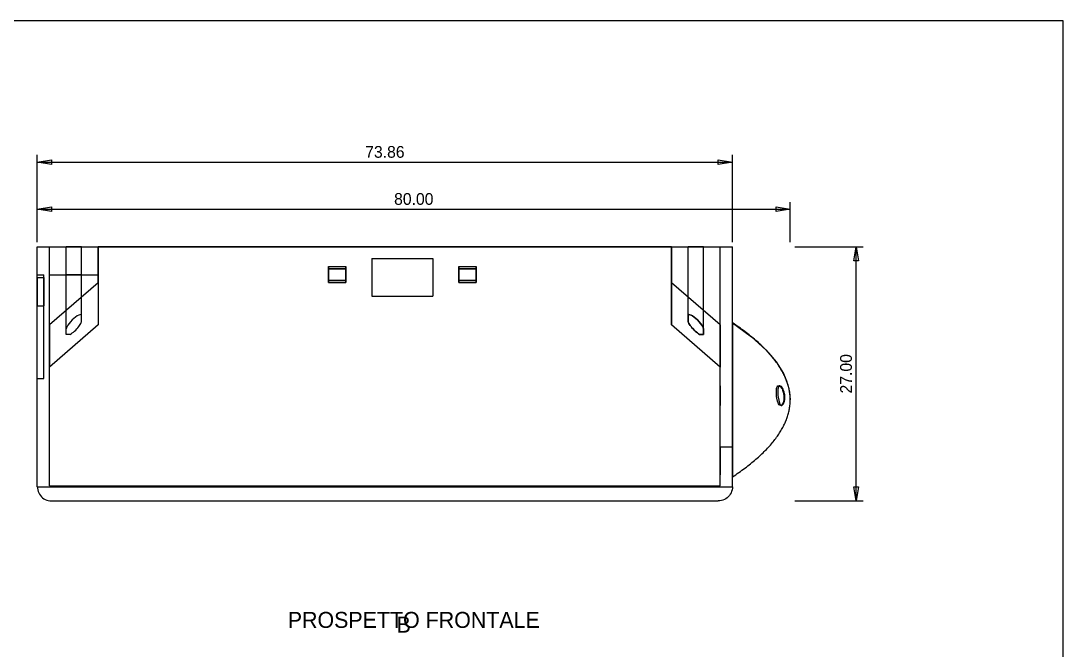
# Model space of a CAD drawing. Header units: metres. Extents: x 10 to 1730, y 10 to 287.
# Drawn here: x 188.5 to 410, y 153.3 to 287 of the extents above; entities that cross this region are included whole.
import ezdxf
from ezdxf.enums import TextEntityAlignment as Align

# ---------------------------------------------------------------- set-up
doc = ezdxf.new("R2010")
doc.units = ezdxf.units.M
for name, color, linetype in [('ASSI', 1, 'CONTINUOUS'), ('CONTORNO', 7, 'CONTINUOUS'), ('CORNICE', 7, 'CONTINUOUS'), ('NASCOSTO', 8, 'CONTINUOUS'), ('QUOTE', 5, 'CONTINUOUS')]:
    doc.layers.add(name, color=color, linetype=linetype)

msp = doc.modelspace()

# ---------------------------------------------------------------- linework, layer by layer
at = {"layer": 'CONTORNO'}
for p, q in [((192, 188), (192, 239)), ((192, 239), (339.72, 239)), ((339.72, 188), (339.72, 239)), ((263.086, 236.504), (276.02, 236.504)), ((263.086, 236.504), (263.086, 228.494)), ((276.02, 236.504), (276.02, 228.494)), ((263.086, 228.494), (276.02, 228.494)), ((339.72, 222.831), (343.740563, 219.885243)), ((340.068351, 222.597057), (339.72, 222.831)), ((340.41169, 222.363114), (340.068351, 222.597057)), ((340.750016, 222.129171), (340.41169, 222.363114)), ((341.083331, 221.895229), (340.750016, 222.129171)), ((341.411633, 221.661286), (341.083331, 221.895229)), ((341.734922, 221.427343), (341.411633, 221.661286)), ((342.0532, 221.1934), (341.734922, 221.427343)), ((342.366465, 220.959457), (342.0532, 221.1934)), ((342.674718, 220.725514), (342.366465, 220.959457)), ((342.977959, 220.491571), (342.674718, 220.725514)), ((343.276188, 220.257629), (342.977959, 220.491571)), ((343.569404, 220.023686), (343.276188, 220.257629)), ((343.857608, 219.789743), (343.569404, 220.023686)), ((343.740563, 219.885243), (346.791396, 217.120208)), ((344.1408, 219.5558), (343.857608, 219.789743)), ((344.41898, 219.321857), (344.1408, 219.5558)), ((344.692147, 219.087914), (344.41898, 219.321857)), ((344.960302, 218.853971), (344.692147, 219.087914)), ((345.223445, 218.620029), (344.960302, 218.853971)), ((345.481576, 218.386086), (345.223445, 218.620029)), ((345.734694, 218.152143), (345.481576, 218.386086)), ((345.9828, 217.9182), (345.734694, 218.152143)), ((346.225894, 217.684257), (345.9828, 217.9182)), ((346.463976, 217.450314), (346.225894, 217.684257)), ((346.697045, 217.216371), (346.463976, 217.450314)), ((346.925102, 216.982429), (346.697045, 217.216371)), ((346.791396, 217.120208), (349.02461, 214.515846)), ((347.148147, 216.748486), (346.925102, 216.982429)), ((347.36618, 216.514543), (347.148147, 216.748486)), ((347.5792, 216.2806), (347.36618, 216.514543)), ((347.787208, 216.046657), (347.5792, 216.2806)), ((347.990204, 215.812714), (347.787208, 216.046657)), ((348.188188, 215.578771), (347.990204, 215.812714)), ((348.381159, 215.344829), (348.188188, 215.578771)), ((348.569118, 215.110886), (348.381159, 215.344829)), ((348.752065, 214.876943), (348.569118, 215.110886)), ((348.93, 214.643), (348.752065, 214.876943)), ((349.102922, 214.409057), (348.93, 214.643)), ((349.02461, 214.515846), (350.568795, 212.045614)), ((349.270833, 214.175114), (349.102922, 214.409057)), ((349.433731, 213.941171), (349.270833, 214.175114)), ((349.591616, 213.707229), (349.433731, 213.941171)), ((349.74449, 213.473286), (349.591616, 213.707229)), ((349.892351, 213.239343), (349.74449, 213.473286)), ((350.0352, 213.0054), (349.892351, 213.239343)), ((350.173037, 212.771457), (350.0352, 213.0054)), ((350.305861, 212.537514), (350.173037, 212.771457)), ((350.433673, 212.303571), (350.305861, 212.537514)), ((350.556473, 212.069629), (350.433673, 212.303571)), ((350.674261, 211.835686), (350.556473, 212.069629)), ((350.568795, 212.045614), (351.524826, 209.676329)), ((350.787037, 211.601743), (350.674261, 211.835686)), ((350.8948, 211.3678), (350.787037, 211.601743)), ((350.997551, 211.133857), (350.8948, 211.3678)), ((351.09529, 210.899914), (350.997551, 211.133857)), ((351.188016, 210.665971), (351.09529, 210.899914)), ((351.275731, 210.432029), (351.188016, 210.665971)), ((351.358433, 210.198086), (351.275731, 210.432029)), ((349.055579, 207.975235), (349.062179, 208.459119)), ((349.062179, 208.459119), (349.077235, 208.646918)), ((349.077235, 208.646918), (349.114297, 208.897913)), ((349.114297, 208.897913), (349.216065, 209.22389)), ((349.216065, 209.22389), (349.379162, 209.42671)), ((349.379162, 209.42671), (349.531316, 209.472)), ((349.531316, 209.472), (349.871095, 209.309716)), ((349.871095, 209.309716), (350.258323, 208.778291)), ((350.258323, 208.778291), (350.379737, 208.514968)), ((350.379737, 208.514968), (350.514993, 208.120506)), ((351.436122, 209.964143), (351.358433, 210.198086)), ((351.5088, 209.7302), (351.436122, 209.964143)), ((351.576465, 209.496257), (351.5088, 209.7302)), ((351.524826, 209.676329), (351.878677, 208.082725)), ((351.639118, 209.262314), (351.576465, 209.496257)), ((351.696759, 209.028371), (351.639118, 209.262314)), ((351.749388, 208.794429), (351.696759, 209.028371)), ((351.797004, 208.560486), (351.749388, 208.794429)), ((351.839608, 208.326543), (351.797004, 208.560486)), ((351.8772, 208.0926), (351.839608, 208.326543)), ((349.112327, 207.178055), (349.055579, 207.975235)), ((349.166052, 206.787579), (349.112327, 207.178055)), ((349.297285, 206.160502), (349.166052, 206.787579)), ((349.489119, 205.631003), (349.297285, 206.160502)), ((350.580298, 206.152994), (350.470033, 205.805274)), ((350.514993, 208.120506), (350.655681, 207.358)), ((350.641131, 206.482847), (350.580298, 206.152994)), ((350.671583, 207.087633), (350.641131, 206.482847)), ((350.655681, 207.358), (350.671583, 207.087633)), ((351.90978, 207.858657), (351.8772, 208.0926)), ((351.878677, 208.082725), (352, 206.455)), ((351.937347, 207.624714), (351.90978, 207.858657)), ((351.959902, 207.390771), (351.937347, 207.624714)), ((351.977445, 207.156829), (351.959902, 207.390771)), ((351.989976, 206.922886), (351.977445, 207.156829)), ((351.997494, 206.688943), (351.989976, 206.922886)), ((351.989976, 205.987114), (351.997494, 206.221057)), ((352, 206.455), (351.997494, 206.688943)), ((351.997494, 206.221057), (352, 206.455)), ((349.637596, 205.401159), (349.489119, 205.631003)), ((349.926454, 205.244), (349.637596, 205.401159)), ((350.15064, 205.330362), (349.926454, 205.244)), ((350.365099, 205.589713), (350.15064, 205.330362)), ((350.470033, 205.805274), (350.365099, 205.589713)), ((351.639118, 203.647686), (351.696759, 203.881629)), ((351.696759, 203.881629), (351.749388, 204.115571)), ((351.749388, 204.115571), (351.797004, 204.349514)), ((351.797004, 204.349514), (351.839608, 204.583457)), ((351.839608, 204.583457), (351.8772, 204.8174)), ((351.8772, 204.8174), (351.90978, 205.051343)), ((351.90978, 205.051343), (351.937347, 205.285286)), ((351.937347, 205.285286), (351.959902, 205.519229)), ((351.959902, 205.519229), (351.977445, 205.753171)), ((351.977445, 205.753171), (351.989976, 205.987114)), ((350.8948, 201.5422), (350.997551, 201.776143)), ((350.997551, 201.776143), (351.09529, 202.010086)), ((351.09529, 202.010086), (351.188016, 202.244029)), ((351.188016, 202.244029), (351.275731, 202.477971)), ((351.275731, 202.477971), (351.358433, 202.711914)), ((351.358433, 202.711914), (351.436122, 202.945857)), ((351.436122, 202.945857), (351.5088, 203.1798)), ((351.5088, 203.1798), (351.576465, 203.413743)), ((351.576465, 203.413743), (351.639118, 203.647686)), ((349.591616, 199.202771), (349.74449, 199.436714)), ((349.74449, 199.436714), (349.892351, 199.670657)), ((349.892351, 199.670657), (350.0352, 199.9046)), ((350.0352, 199.9046), (350.173037, 200.138543)), ((350.173037, 200.138543), (350.305861, 200.372486)), ((350.305861, 200.372486), (350.433673, 200.606429)), ((350.433673, 200.606429), (350.556473, 200.840371)), ((350.556473, 200.840371), (350.674261, 201.074314)), ((350.674261, 201.074314), (350.787037, 201.308257)), ((350.787037, 201.308257), (350.8948, 201.5422)), ((347.990204, 197.097286), (348.188188, 197.331229)), ((348.188188, 197.331229), (348.381159, 197.565171)), ((348.381159, 197.565171), (348.569118, 197.799114)), ((348.569118, 197.799114), (348.752065, 198.033057)), ((348.752065, 198.033057), (348.93, 198.267)), ((348.93, 198.267), (349.102922, 198.500943)), ((349.102922, 198.500943), (349.270833, 198.734886)), ((349.270833, 198.734886), (349.433731, 198.968829)), ((349.433731, 198.968829), (349.591616, 199.202771)), ((345.734694, 194.757857), (345.9828, 194.9918)), ((345.9828, 194.9918), (346.225894, 195.225743)), ((346.225894, 195.225743), (346.463976, 195.459686)), ((346.463976, 195.459686), (346.697045, 195.693629)), ((346.697045, 195.693629), (346.925102, 195.927571)), ((346.925102, 195.927571), (347.148147, 196.161514)), ((347.148147, 196.161514), (347.36618, 196.395457)), ((347.36618, 196.395457), (347.5792, 196.6294)), ((347.5792, 196.6294), (347.787208, 196.863343)), ((347.787208, 196.863343), (347.990204, 197.097286)), ((343.276188, 192.652371), (343.569404, 192.886314)), ((343.569404, 192.886314), (343.857608, 193.120257)), ((343.857608, 193.120257), (344.1408, 193.3542)), ((344.1408, 193.3542), (344.41898, 193.588143)), ((344.41898, 193.588143), (344.692147, 193.822086)), ((344.692147, 193.822086), (344.960302, 194.056029)), ((344.960302, 194.056029), (345.223445, 194.289971)), ((345.223445, 194.289971), (345.481576, 194.523914)), ((345.481576, 194.523914), (345.734694, 194.757857)), ((340.068351, 190.312943), (340.41169, 190.546886)), ((340.41169, 190.546886), (340.750016, 190.780829)), ((340.750016, 190.780829), (341.083331, 191.014771)), ((341.083331, 191.014771), (341.411633, 191.248714)), ((341.411633, 191.248714), (341.734922, 191.482657)), ((341.734922, 191.482657), (342.0532, 191.7166)), ((342.0532, 191.7166), (342.366465, 191.950543)), ((342.366465, 191.950543), (342.674718, 192.184486)), ((342.674718, 192.184486), (342.977959, 192.418429)), ((342.977959, 192.418429), (343.276188, 192.652371)), ((339.72, 190.079), (340.068351, 190.312943)), ((192, 188), (192.018863, 187.664107)), ((192, 188), (192.018863, 187.664107)), ((192, 188), (339.72, 188)), ((192.018863, 187.664107), (192.075216, 187.332437)), ((192.018863, 187.664107), (192.075216, 187.332437)), ((192.075216, 187.332437), (192.16835, 187.009163)), ((192.075216, 187.332437), (192.16835, 187.009163)), ((192.16835, 187.009163), (192.297093, 186.698349)), ((192.16835, 187.009163), (192.297093, 186.698349)), ((192.297093, 186.698349), (192.459827, 186.403904)), ((192.297093, 186.698349), (192.459827, 186.403904)), ((192.459827, 186.403904), (192.654506, 186.129531)), ((192.459827, 186.403904), (192.654506, 186.129531)), ((192.654506, 186.129531), (192.87868, 185.87868)), ((192.654506, 186.129531), (192.87868, 185.87868)), ((339.065494, 186.129531), (338.84132, 185.87868)), ((339.065494, 186.129531), (338.84132, 185.87868)), ((339.260173, 186.403904), (339.065494, 186.129531)), ((339.260173, 186.403904), (339.065494, 186.129531)), ((339.422907, 186.698349), (339.260173, 186.403904)), ((339.422907, 186.698349), (339.260173, 186.403904)), ((339.55165, 187.009163), (339.422907, 186.698349)), ((339.55165, 187.009163), (339.422907, 186.698349)), ((339.644784, 187.332437), (339.55165, 187.009163)), ((339.644784, 187.332437), (339.55165, 187.009163)), ((339.701137, 187.664107), (339.644784, 187.332437)), ((339.701137, 187.664107), (339.644784, 187.332437)), ((339.72, 188), (339.701137, 187.664107)), ((339.72, 188), (339.701137, 187.664107)), ((192.87868, 185.87868), (193.129531, 185.654506)), ((192.87868, 185.87868), (193.129531, 185.654506)), ((193.129531, 185.654506), (193.403904, 185.459827)), ((193.129531, 185.654506), (193.403904, 185.459827)), ((193.403904, 185.459827), (193.698349, 185.297093)), ((193.403904, 185.459827), (193.698349, 185.297093)), ((193.698349, 185.297093), (194.009163, 185.16835)), ((193.698349, 185.297093), (194.009163, 185.16835)), ((194.009163, 185.16835), (194.332437, 185.075216)), ((194.009163, 185.16835), (194.332437, 185.075216)), ((194.332437, 185.075216), (194.664107, 185.018863)), ((194.332437, 185.075216), (194.664107, 185.018863)), ((194.664107, 185.018863), (195, 185)), ((194.664107, 185.018863), (195, 185)), ((195, 185), (336.72, 185)), ((337.055893, 185.018863), (336.72, 185)), ((337.055893, 185.018863), (336.72, 185)), ((337.387563, 185.075216), (337.055893, 185.018863)), ((337.387563, 185.075216), (337.055893, 185.018863)), ((337.710837, 185.16835), (337.387563, 185.075216)), ((337.710837, 185.16835), (337.387563, 185.075216)), ((338.021651, 185.297093), (337.710837, 185.16835)), ((338.021651, 185.297093), (337.710837, 185.16835)), ((338.316096, 185.459827), (338.021651, 185.297093)), ((338.316096, 185.459827), (338.021651, 185.297093)), ((338.590469, 185.654506), (338.316096, 185.459827)), ((338.590469, 185.654506), (338.316096, 185.459827)), ((338.84132, 185.87868), (338.590469, 185.654506)), ((338.84132, 185.87868), (338.590469, 185.654506))]:
    msp.add_line(p, q, dxfattribs=at)
at = {"layer": 'CORNICE'}
for p, q in [((410, 287), (10, 287)), ((410, 10), (410, 287))]:
    msp.add_line(p, q, dxfattribs=at)
at = {"layer": 'NASCOSTO'}
for p, q in [((192, 188), (192, 239)), ((192, 239), (339.72, 239)), ((194.6, 233.004), (194.6, 239)), ((194.6, 222.368477), (194.6, 239)), ((194.6, 239), (204.958, 239)), ((194.6, 239), (204.958, 239)), ((198.15, 221.52657), (198.15, 239)), ((198.15, 239), (198.190742, 239)), ((198.15, 220.380651), (198.15, 239)), ((198.190742, 239), (198.15, 239)), ((198.15, 233.004), (198.15, 239)), ((198.15, 239), (198.190742, 239)), ((198.190742, 239), (198.15, 239)), ((198.15, 233.004), (198.15, 239)), ((198.190742, 239), (198.310926, 239)), ((198.310926, 239), (198.190742, 239)), ((198.190742, 239), (198.310926, 239)), ((198.310926, 239), (198.190742, 239)), ((198.310926, 239), (198.504524, 239)), ((198.504524, 239), (198.310926, 239)), ((198.310926, 239), (198.504524, 239)), ((198.504524, 239), (198.310926, 239)), ((198.504524, 239), (198.761829, 239)), ((198.761829, 239), (198.504524, 239)), ((198.504524, 239), (198.761829, 239)), ((198.761829, 239), (198.504524, 239)), ((198.761829, 239), (199.069939, 239)), ((199.069939, 239), (198.761829, 239)), ((198.761829, 239), (199.069939, 239)), ((199.069939, 239), (198.761829, 239)), ((199.069939, 239), (199.413403, 239)), ((199.413403, 239), (199.069939, 239)), ((199.069939, 239), (199.413403, 239)), ((199.413403, 239), (199.069939, 239)), ((199.413403, 239), (199.775, 239)), ((199.775, 239), (199.413403, 239)), ((199.413403, 239), (199.775, 239)), ((199.775, 239), (199.413403, 239)), ((199.775, 239), (200.136597, 239)), ((200.136597, 239), (199.775, 239)), ((199.775, 239), (200.136597, 239)), ((200.136597, 239), (199.775, 239)), ((200.136597, 239), (200.480061, 239)), ((200.480061, 239), (200.136597, 239)), ((200.136597, 239), (200.480061, 239)), ((200.480061, 239), (200.136597, 239)), ((200.480061, 239), (200.788171, 239)), ((200.788171, 239), (200.480061, 239)), ((200.480061, 239), (200.788171, 239)), ((200.788171, 239), (200.480061, 239)), ((200.788171, 239), (201.045476, 239)), ((201.045476, 239), (200.788171, 239)), ((200.788171, 239), (201.045476, 239)), ((201.045476, 239), (200.788171, 239)), ((201.045476, 239), (201.239074, 239)), ((201.239074, 239), (201.045476, 239)), ((201.045476, 239), (201.239074, 239)), ((201.239074, 239), (201.045476, 239)), ((201.239074, 239), (201.359258, 239)), ((201.359258, 239), (201.239074, 239)), ((201.239074, 239), (201.359258, 239)), ((201.359258, 239), (201.239074, 239)), ((201.359258, 239), (201.4, 239)), ((201.4, 239), (201.359258, 239)), ((201.359258, 239), (201.4, 239)), ((201.4, 239), (201.359258, 239)), ((201.4, 224.34173), (201.4, 239)), ((201.4, 223.195812), (201.4, 239)), ((201.4, 233.004), (201.4, 239)), ((201.4, 233.004), (201.4, 239)), ((326.762, 239), (204.958, 239)), ((204.958, 239), (204.958, 222.370058)), ((326.762, 239), (204.958, 239)), ((204.958, 239), (204.958, 233.004)), ((204.958, 231.34061), (204.958, 239)), ((204.958, 233.004), (204.958, 239)), ((326.762, 239), (326.762, 222.370058)), ((326.762, 239), (326.762, 222.370058)), ((326.762, 239), (337.12, 239)), ((326.762, 231.34061), (326.762, 239)), ((326.762, 239), (337.12, 239)), ((326.762, 231.34061), (326.762, 239)), ((330.32, 223.195812), (330.32, 239)), ((330.32, 239), (330.360742, 239)), ((330.32, 224.34173), (330.32, 239)), ((330.360742, 239), (330.32, 239)), ((330.32, 224.34173), (330.32, 239)), ((330.32, 239), (330.360742, 239)), ((330.32, 223.195812), (330.32, 239)), ((330.360742, 239), (330.32, 239)), ((330.360742, 239), (330.480926, 239)), ((330.480926, 239), (330.360742, 239)), ((330.360742, 239), (330.480926, 239)), ((330.480926, 239), (330.360742, 239)), ((330.480926, 239), (330.674524, 239)), ((330.674524, 239), (330.480926, 239)), ((330.480926, 239), (330.674524, 239)), ((330.674524, 239), (330.480926, 239)), ((330.674524, 239), (330.931829, 239)), ((330.931829, 239), (330.674524, 239)), ((330.674524, 239), (330.931829, 239)), ((330.931829, 239), (330.674524, 239)), ((330.931829, 239), (331.239939, 239)), ((331.239939, 239), (330.931829, 239)), ((330.931829, 239), (331.239939, 239)), ((331.239939, 239), (330.931829, 239)), ((331.239939, 239), (331.583403, 239)), ((331.583403, 239), (331.239939, 239)), ((331.239939, 239), (331.583403, 239)), ((331.583403, 239), (331.239939, 239)), ((331.583403, 239), (331.945, 239)), ((331.945, 239), (331.583403, 239)), ((331.583403, 239), (331.945, 239)), ((331.945, 239), (331.583403, 239)), ((331.945, 239), (332.306597, 239)), ((332.306597, 239), (331.945, 239)), ((331.945, 239), (332.306597, 239)), ((332.306597, 239), (331.945, 239)), ((332.306597, 239), (332.650061, 239)), ((332.650061, 239), (332.306597, 239)), ((332.306597, 239), (332.650061, 239)), ((332.650061, 239), (332.306597, 239)), ((332.650061, 239), (332.958171, 239)), ((332.958171, 239), (332.650061, 239)), ((332.650061, 239), (332.958171, 239)), ((332.958171, 239), (332.650061, 239)), ((332.958171, 239), (333.215476, 239)), ((333.215476, 239), (332.958171, 239)), ((332.958171, 239), (333.215476, 239)), ((333.215476, 239), (332.958171, 239)), ((333.215476, 239), (333.409074, 239)), ((333.409074, 239), (333.215476, 239)), ((333.215476, 239), (333.409074, 239)), ((333.409074, 239), (333.215476, 239)), ((333.409074, 239), (333.529258, 239)), ((333.529258, 239), (333.409074, 239)), ((333.409074, 239), (333.529258, 239)), ((333.529258, 239), (333.409074, 239)), ((333.529258, 239), (333.57, 239)), ((333.57, 239), (333.529258, 239)), ((333.529258, 239), (333.57, 239)), ((333.57, 239), (333.529258, 239)), ((333.57, 220.380651), (333.57, 239)), ((333.57, 221.52657), (333.57, 239)), ((333.57, 221.52657), (333.57, 239)), ((333.57, 220.380651), (333.57, 239)), ((337.12, 222.368477), (337.12, 239)), ((337.12, 222.368477), (337.12, 239)), ((339.72, 188), (339.72, 239)), ((263.086, 236.504), (276.02, 236.504)), ((263.086, 236.504), (263.086, 228.494)), ((276.02, 236.504), (276.02, 228.494)), ((192, 210.994), (192, 233.004)), ((192, 210.994), (192, 233.004)), ((192, 233.004), (193.38, 233.004)), ((192, 233.004), (193.38, 233.004)), ((193.38, 210.994), (193.38, 233.004)), ((193.38, 210.994), (193.38, 233.004)), ((194.6, 188.2), (194.6, 233.004)), ((194.6, 233.004), (204.958, 233.004)), ((194.6, 233.004), (204.958, 233.004)), ((198.15, 233.004), (198.190742, 233.004)), ((198.190742, 233.004), (198.15, 233.004)), ((198.190742, 233.004), (198.310926, 233.004)), ((198.310926, 233.004), (198.190742, 233.004)), ((198.310926, 233.004), (198.504524, 233.004)), ((198.504524, 233.004), (198.310926, 233.004)), ((198.504524, 233.004), (198.761829, 233.004)), ((198.761829, 233.004), (198.504524, 233.004)), ((198.761829, 233.004), (199.069939, 233.004)), ((199.069939, 233.004), (198.761829, 233.004)), ((199.069939, 233.004), (199.413403, 233.004)), ((199.413403, 233.004), (199.069939, 233.004)), ((199.413403, 233.004), (199.775, 233.004)), ((199.775, 233.004), (199.413403, 233.004)), ((199.775, 233.004), (200.136597, 233.004)), ((200.136597, 233.004), (199.775, 233.004)), ((200.136597, 233.004), (200.480061, 233.004)), ((200.480061, 233.004), (200.136597, 233.004)), ((200.480061, 233.004), (200.788171, 233.004)), ((200.788171, 233.004), (200.480061, 233.004)), ((200.788171, 233.004), (201.045476, 233.004)), ((201.045476, 233.004), (200.788171, 233.004)), ((201.045476, 233.004), (201.239074, 233.004)), ((201.239074, 233.004), (201.045476, 233.004)), ((201.239074, 233.004), (201.359258, 233.004)), ((201.359258, 233.004), (201.239074, 233.004)), ((201.359258, 233.004), (201.4, 233.004)), ((201.4, 233.004), (201.359258, 233.004)), ((253.858, 234.78), (253.858, 234.752766)), ((253.858, 234.78), (257.55, 234.78)), ((253.858, 234.745566), (253.858, 234.78)), ((253.858, 234.78), (257.55, 234.78)), ((253.858, 234.752766), (253.858, 234.725494)), ((253.858, 234.711072), (253.858, 234.745566)), ((253.858, 234.725494), (253.858, 234.698185)), ((253.858, 234.67652), (253.858, 234.711072)), ((253.858, 234.698185), (253.858, 234.67084)), ((253.858, 234.641911), (253.858, 234.67652)), ((253.858, 234.67084), (253.858, 234.64346)), ((253.858, 234.64346), (253.858, 234.616044)), ((253.858, 234.607246), (253.858, 234.641911)), ((253.858, 234.616044), (253.858, 234.588594)), ((253.858, 234.572526), (253.858, 234.607246)), ((253.858, 234.588594), (253.858, 234.561111)), ((253.858, 234.537753), (253.858, 234.572526)), ((253.858, 234.561111), (253.858, 234.533594)), ((253.858, 234.502928), (253.858, 234.537753)), ((253.858, 234.533594), (253.858, 234.506044)), ((253.858, 234.506044), (253.858, 234.478463)), ((253.858, 234.468052), (253.858, 234.502928)), ((253.858, 234.478463), (253.858, 234.45085)), ((253.858, 234.433126), (253.858, 234.468052)), ((253.858, 234.45085), (253.858, 234.423207)), ((253.858, 234.398152), (253.858, 234.433126)), ((253.858, 234.423207), (253.858, 234.395534)), ((253.858, 234.36313), (253.858, 234.398152)), ((253.858, 234.395534), (257.55, 234.395534)), ((253.858, 234.395534), (253.858, 231.788466)), ((253.858, 234.328063), (253.858, 234.36313)), ((253.858, 234.292951), (253.858, 234.328063)), ((253.858, 231.891049), (253.858, 234.292951)), ((253.858, 234.292951), (257.55, 234.292951)), ((257.55, 234.78), (257.55, 234.752766)), ((257.55, 234.745566), (257.55, 234.78)), ((257.55, 234.752766), (257.55, 234.725494)), ((257.55, 234.711072), (257.55, 234.745566)), ((257.55, 234.725494), (257.55, 234.698185)), ((257.55, 234.67652), (257.55, 234.711072)), ((257.55, 234.698185), (257.55, 234.67084)), ((257.55, 234.641911), (257.55, 234.67652)), ((257.55, 234.67084), (257.55, 234.64346)), ((257.55, 234.64346), (257.55, 234.616044)), ((257.55, 234.607246), (257.55, 234.641911)), ((257.55, 234.616044), (257.55, 234.588594)), ((257.55, 234.572526), (257.55, 234.607246)), ((257.55, 234.588594), (257.55, 234.561111)), ((257.55, 234.537753), (257.55, 234.572526)), ((257.55, 234.561111), (257.55, 234.533594)), ((257.55, 234.502928), (257.55, 234.537753)), ((257.55, 234.533594), (257.55, 234.506044)), ((257.55, 234.506044), (257.55, 234.478463)), ((257.55, 234.468052), (257.55, 234.502928)), ((257.55, 234.478463), (257.55, 234.45085)), ((257.55, 234.433126), (257.55, 234.468052)), ((257.55, 234.45085), (257.55, 234.423207)), ((257.55, 234.398152), (257.55, 234.433126)), ((257.55, 234.423207), (257.55, 234.395534)), ((257.55, 234.36313), (257.55, 234.398152)), ((257.55, 234.395534), (257.55, 231.788466)), ((257.55, 234.328063), (257.55, 234.36313)), ((257.55, 234.292951), (257.55, 234.328063)), ((257.55, 231.891049), (257.55, 234.292951)), ((281.556, 234.78), (281.556, 234.752766)), ((281.556, 234.78), (285.248, 234.78)), ((281.556, 234.745566), (281.556, 234.78)), ((281.556, 234.78), (285.248, 234.78)), ((281.556, 234.752766), (281.556, 234.725494)), ((281.556, 234.711072), (281.556, 234.745566)), ((281.556, 234.725494), (281.556, 234.698185)), ((281.556, 234.67652), (281.556, 234.711072)), ((281.556, 234.698185), (281.556, 234.67084)), ((281.556, 234.641911), (281.556, 234.67652)), ((281.556, 234.67084), (281.556, 234.64346)), ((281.556, 234.64346), (281.556, 234.616044)), ((281.556, 234.607246), (281.556, 234.641911)), ((281.556, 234.616044), (281.556, 234.588594)), ((281.556, 234.572526), (281.556, 234.607246)), ((281.556, 234.588594), (281.556, 234.561111)), ((281.556, 234.537753), (281.556, 234.572526)), ((281.556, 234.561111), (281.556, 234.533594)), ((281.556, 234.502928), (281.556, 234.537753)), ((281.556, 234.533594), (281.556, 234.506044)), ((281.556, 234.506044), (281.556, 234.478463)), ((281.556, 234.468052), (281.556, 234.502928)), ((281.556, 234.478463), (281.556, 234.45085)), ((281.556, 234.433126), (281.556, 234.468052)), ((281.556, 234.45085), (281.556, 234.423207)), ((281.556, 234.398152), (281.556, 234.433126)), ((281.556, 234.423207), (281.556, 234.395534)), ((281.556, 234.36313), (281.556, 234.398152)), ((281.556, 234.395534), (285.248, 234.395534)), ((281.556, 234.395534), (281.556, 231.788466)), ((281.556, 234.328063), (281.556, 234.36313)), ((281.556, 234.292951), (281.556, 234.328063)), ((281.556, 231.891049), (281.556, 234.292951)), ((281.556, 234.292951), (285.248, 234.292951)), ((285.248, 234.78), (285.248, 234.752766)), ((285.248, 234.745566), (285.248, 234.78)), ((285.248, 234.752766), (285.248, 234.725494)), ((285.248, 234.711072), (285.248, 234.745566)), ((285.248, 234.725494), (285.248, 234.698185)), ((285.248, 234.67652), (285.248, 234.711072)), ((285.248, 234.698185), (285.248, 234.67084)), ((285.248, 234.641911), (285.248, 234.67652)), ((285.248, 234.67084), (285.248, 234.64346)), ((285.248, 234.64346), (285.248, 234.616044)), ((285.248, 234.607246), (285.248, 234.641911)), ((285.248, 234.616044), (285.248, 234.588594)), ((285.248, 234.572526), (285.248, 234.607246)), ((285.248, 234.588594), (285.248, 234.561111)), ((285.248, 234.537753), (285.248, 234.572526)), ((285.248, 234.561111), (285.248, 234.533594)), ((285.248, 234.502928), (285.248, 234.537753)), ((285.248, 234.533594), (285.248, 234.506044)), ((285.248, 234.506044), (285.248, 234.478463)), ((285.248, 234.468052), (285.248, 234.502928)), ((285.248, 234.478463), (285.248, 234.45085)), ((285.248, 234.433126), (285.248, 234.468052)), ((285.248, 234.45085), (285.248, 234.423207)), ((285.248, 234.398152), (285.248, 234.433126)), ((285.248, 234.423207), (285.248, 234.395534)), ((285.248, 234.36313), (285.248, 234.398152)), ((285.248, 234.395534), (285.248, 231.788466)), ((285.248, 234.328063), (285.248, 234.36313)), ((285.248, 234.292951), (285.248, 234.328063)), ((285.248, 231.891049), (285.248, 234.292951)), ((192, 232.4528), (192, 232.377458)), ((192, 232.4528), (193.38, 232.4528)), ((192, 232.4528), (193.38, 232.4528)), ((192, 232.377458), (192, 232.4528)), ((192, 232.377458), (192, 232.155211)), ((192, 232.155211), (192, 232.377458)), ((192, 232.155211), (192, 231.797204)), ((192, 231.797204), (192, 232.155211)), ((192, 231.797204), (192, 231.321387)), ((192, 231.321387), (192, 231.797204)), ((192, 231.321387), (192, 230.751621)), ((192, 230.751621), (192, 231.321387)), ((192, 230.751621), (192, 230.116475)), ((192, 230.116475), (192, 230.751621)), ((193.38, 232.4528), (193.38, 232.377458)), ((193.38, 232.377458), (193.38, 232.4528)), ((193.38, 232.377458), (193.38, 232.155211)), ((193.38, 232.155211), (193.38, 232.377458)), ((193.38, 232.155211), (193.38, 231.797204)), ((193.38, 231.797204), (193.38, 232.155211)), ((193.38, 231.797204), (193.38, 231.321387)), ((193.38, 231.321387), (193.38, 231.797204)), ((193.38, 231.321387), (193.38, 230.751621)), ((193.38, 230.751621), (193.38, 231.321387)), ((193.38, 230.751621), (193.38, 230.116475)), ((193.38, 230.116475), (193.38, 230.751621)), ((204.958, 231.34061), (194.6, 222.368477)), ((204.958, 231.34061), (204.958, 222.370058)), ((253.858, 231.855937), (253.858, 231.891049)), ((253.858, 231.891049), (257.55, 231.891049)), ((253.858, 231.82087), (253.858, 231.855937)), ((253.858, 231.785848), (253.858, 231.82087)), ((253.858, 231.788466), (257.55, 231.788466)), ((253.858, 231.788466), (253.858, 231.760793)), ((253.858, 231.750874), (253.858, 231.785848)), ((253.858, 231.760793), (253.858, 231.73315)), ((253.858, 231.715948), (253.858, 231.750874)), ((253.858, 231.73315), (253.858, 231.705537)), ((253.858, 231.681072), (253.858, 231.715948)), ((253.858, 231.705537), (253.858, 231.677956)), ((253.858, 231.646247), (253.858, 231.681072)), ((253.858, 231.677956), (253.858, 231.650406)), ((253.858, 231.650406), (253.858, 231.622889)), ((253.858, 231.611474), (253.858, 231.646247)), ((253.858, 231.622889), (253.858, 231.595406)), ((253.858, 231.576754), (253.858, 231.611474)), ((253.858, 231.595406), (253.858, 231.567956)), ((253.858, 231.542089), (253.858, 231.576754)), ((253.858, 231.567956), (253.858, 231.54054)), ((253.858, 231.50748), (253.858, 231.542089)), ((253.858, 231.54054), (253.858, 231.51316)), ((253.858, 231.51316), (253.858, 231.485815)), ((253.858, 231.472928), (253.858, 231.50748)), ((253.858, 231.485815), (253.858, 231.458506)), ((253.858, 231.438434), (253.858, 231.472928)), ((253.858, 231.458506), (253.858, 231.431234)), ((253.858, 231.404), (253.858, 231.438434)), ((253.858, 231.431234), (253.858, 231.404)), ((253.858, 231.404), (257.55, 231.404)), ((253.858, 231.404), (257.55, 231.404)), ((257.55, 231.855937), (257.55, 231.891049)), ((257.55, 231.82087), (257.55, 231.855937)), ((257.55, 231.785848), (257.55, 231.82087)), ((257.55, 231.788466), (257.55, 231.760793)), ((257.55, 231.750874), (257.55, 231.785848)), ((257.55, 231.760793), (257.55, 231.73315)), ((257.55, 231.715948), (257.55, 231.750874)), ((257.55, 231.73315), (257.55, 231.705537)), ((257.55, 231.681072), (257.55, 231.715948)), ((257.55, 231.705537), (257.55, 231.677956)), ((257.55, 231.646247), (257.55, 231.681072)), ((257.55, 231.677956), (257.55, 231.650406)), ((257.55, 231.650406), (257.55, 231.622889)), ((257.55, 231.611474), (257.55, 231.646247)), ((257.55, 231.622889), (257.55, 231.595406)), ((257.55, 231.576754), (257.55, 231.611474)), ((257.55, 231.595406), (257.55, 231.567956)), ((257.55, 231.542089), (257.55, 231.576754)), ((257.55, 231.567956), (257.55, 231.54054)), ((257.55, 231.50748), (257.55, 231.542089)), ((257.55, 231.54054), (257.55, 231.51316)), ((257.55, 231.51316), (257.55, 231.485815)), ((257.55, 231.472928), (257.55, 231.50748)), ((257.55, 231.485815), (257.55, 231.458506)), ((257.55, 231.438434), (257.55, 231.472928)), ((257.55, 231.458506), (257.55, 231.431234)), ((257.55, 231.404), (257.55, 231.438434)), ((257.55, 231.431234), (257.55, 231.404)), ((281.556, 231.855937), (281.556, 231.891049)), ((281.556, 231.891049), (285.248, 231.891049)), ((281.556, 231.82087), (281.556, 231.855937)), ((281.556, 231.785848), (281.556, 231.82087)), ((281.556, 231.788466), (285.248, 231.788466)), ((281.556, 231.788466), (281.556, 231.760793)), ((281.556, 231.750874), (281.556, 231.785848)), ((281.556, 231.760793), (281.556, 231.73315)), ((281.556, 231.715948), (281.556, 231.750874)), ((281.556, 231.73315), (281.556, 231.705537)), ((281.556, 231.681072), (281.556, 231.715948)), ((281.556, 231.705537), (281.556, 231.677956)), ((281.556, 231.646247), (281.556, 231.681072)), ((281.556, 231.677956), (281.556, 231.650406)), ((281.556, 231.650406), (281.556, 231.622889)), ((281.556, 231.611474), (281.556, 231.646247)), ((281.556, 231.622889), (281.556, 231.595406)), ((281.556, 231.576754), (281.556, 231.611474)), ((281.556, 231.595406), (281.556, 231.567956)), ((281.556, 231.542089), (281.556, 231.576754)), ((281.556, 231.567956), (281.556, 231.54054)), ((281.556, 231.50748), (281.556, 231.542089)), ((281.556, 231.54054), (281.556, 231.51316)), ((281.556, 231.51316), (281.556, 231.485815)), ((281.556, 231.472928), (281.556, 231.50748)), ((281.556, 231.485815), (281.556, 231.458506)), ((281.556, 231.438434), (281.556, 231.472928)), ((281.556, 231.458506), (281.556, 231.431234)), ((281.556, 231.404), (281.556, 231.438434)), ((281.556, 231.431234), (281.556, 231.404)), ((281.556, 231.404), (285.248, 231.404)), ((281.556, 231.404), (285.248, 231.404)), ((285.248, 231.855937), (285.248, 231.891049)), ((285.248, 231.82087), (285.248, 231.855937)), ((285.248, 231.785848), (285.248, 231.82087)), ((285.248, 231.788466), (285.248, 231.760793)), ((285.248, 231.750874), (285.248, 231.785848)), ((285.248, 231.760793), (285.248, 231.73315)), ((285.248, 231.715948), (285.248, 231.750874)), ((285.248, 231.73315), (285.248, 231.705537)), ((285.248, 231.681072), (285.248, 231.715948)), ((285.248, 231.705537), (285.248, 231.677956)), ((285.248, 231.646247), (285.248, 231.681072)), ((285.248, 231.677956), (285.248, 231.650406)), ((285.248, 231.650406), (285.248, 231.622889)), ((285.248, 231.611474), (285.248, 231.646247)), ((285.248, 231.622889), (285.248, 231.595406)), ((285.248, 231.576754), (285.248, 231.611474)), ((285.248, 231.595406), (285.248, 231.567956)), ((285.248, 231.542089), (285.248, 231.576754)), ((285.248, 231.567956), (285.248, 231.54054)), ((285.248, 231.50748), (285.248, 231.542089)), ((285.248, 231.54054), (285.248, 231.51316)), ((285.248, 231.51316), (285.248, 231.485815)), ((285.248, 231.472928), (285.248, 231.50748)), ((285.248, 231.485815), (285.248, 231.458506)), ((285.248, 231.438434), (285.248, 231.472928)), ((285.248, 231.458506), (285.248, 231.431234)), ((285.248, 231.404), (285.248, 231.438434)), ((285.248, 231.431234), (285.248, 231.404)), ((326.762, 222.370058), (326.762, 231.34061)), ((337.12, 222.368477), (326.762, 231.34061)), ((337.12, 222.368477), (326.762, 231.34061)), ((326.762, 231.34061), (326.762, 222.370058)), ((192, 230.116475), (192, 229.4478)), ((192, 229.4478), (192, 230.116475)), ((192, 229.4478), (192, 228.779125)), ((192, 228.779125), (192, 229.4478)), ((192, 228.779125), (192, 228.143979)), ((192, 228.143979), (192, 228.779125)), ((193.38, 230.116475), (193.38, 229.4478)), ((193.38, 229.4478), (193.38, 230.116475)), ((193.38, 229.4478), (193.38, 228.779125)), ((193.38, 228.779125), (193.38, 229.4478)), ((193.38, 228.779125), (193.38, 228.143979)), ((193.38, 228.143979), (193.38, 228.779125)), ((263.086, 228.494), (276.02, 228.494)), ((192, 228.143979), (192, 227.574213)), ((192, 227.574213), (192, 228.143979)), ((192, 227.574213), (192, 227.098396)), ((192, 227.098396), (192, 227.574213)), ((192, 227.098396), (192, 226.740389)), ((192, 226.740389), (192, 227.098396)), ((192, 226.740389), (192, 226.518142)), ((192, 226.518142), (192, 226.740389)), ((192, 226.518142), (192, 226.4428)), ((192, 226.4428), (192, 226.518142)), ((192, 226.4428), (193.38, 226.4428)), ((192, 226.4428), (193.38, 226.4428)), ((193.38, 228.143979), (193.38, 227.574213)), ((193.38, 227.574213), (193.38, 228.143979)), ((193.38, 227.574213), (193.38, 227.098396)), ((193.38, 227.098396), (193.38, 227.574213)), ((193.38, 227.098396), (193.38, 226.740389)), ((193.38, 226.740389), (193.38, 227.098396)), ((193.38, 226.740389), (193.38, 226.518142)), ((193.38, 226.518142), (193.38, 226.740389)), ((193.38, 226.518142), (193.38, 226.4428)), ((193.38, 226.4428), (193.38, 226.518142)), ((199.775, 223.766939), (199.413403, 223.432843)), ((200.136597, 224.059276), (199.775, 223.766939)), ((200.480061, 224.295193), (200.136597, 224.059276)), ((200.788171, 224.462863), (200.480061, 224.295193)), ((201.045476, 224.553876), (200.788171, 224.462863)), ((201.239074, 224.56367), (201.045476, 224.553876)), ((201.359258, 224.491752), (201.239074, 224.56367)), ((201.4, 224.34173), (201.359258, 224.491752)), ((201.4, 223.195812), (201.4, 224.34173)), ((330.32, 224.34173), (330.360742, 224.491752)), ((330.360742, 224.491752), (330.32, 224.34173)), ((330.32, 224.34173), (330.32, 223.195812)), ((330.32, 223.195812), (330.32, 224.34173)), ((330.360742, 224.491752), (330.480926, 224.56367)), ((330.480926, 224.56367), (330.360742, 224.491752)), ((330.480926, 224.56367), (330.674524, 224.553876)), ((330.674524, 224.553876), (330.480926, 224.56367)), ((330.674524, 224.553876), (330.931829, 224.462863)), ((330.931829, 224.462863), (330.674524, 224.553876)), ((330.931829, 224.462863), (331.239939, 224.295193)), ((331.239939, 224.295193), (330.931829, 224.462863)), ((331.239939, 224.295193), (331.583403, 224.059276)), ((331.583403, 224.059276), (331.239939, 224.295193)), ((331.583403, 224.059276), (331.945, 223.766939)), ((331.945, 223.766939), (331.583403, 224.059276)), ((331.945, 223.766939), (332.306597, 223.432843)), ((332.306597, 223.432843), (331.945, 223.766939)), ((204.958, 222.370058), (194.6, 213.397926)), ((194.6, 222.368477), (194.6, 213.397926)), ((198.190742, 221.747174), (198.15, 221.52657)), ((198.15, 220.380651), (198.15, 221.52657)), ((198.310926, 222.027298), (198.190742, 221.747174)), ((198.504524, 222.352895), (198.310926, 222.027298)), ((198.761829, 222.707639), (198.504524, 222.352895)), ((199.069939, 223.073741), (198.761829, 222.707639)), ((199.413403, 223.432843), (199.069939, 223.073741)), ((200.150098, 221.302843), (200.380132, 221.539506)), ((200.380132, 221.539506), (200.596819, 221.781656)), ((200.596819, 221.781656), (200.79538, 222.02395)), ((200.79538, 222.02395), (200.971434, 222.261045)), ((200.971434, 222.261045), (201.121099, 222.487712)), ((201.121099, 222.487712), (201.241073, 222.69895)), ((201.241073, 222.69895), (201.328711, 222.890101)), ((201.328711, 222.890101), (201.382079, 223.056948)), ((201.382079, 223.056948), (201.4, 223.195812)), ((337.12, 213.397926), (326.762, 222.370058)), ((337.12, 213.397926), (326.762, 222.370058)), ((330.337921, 223.056948), (330.32, 223.195812)), ((330.32, 223.195812), (330.337921, 223.056948)), ((330.391289, 222.890101), (330.337921, 223.056948)), ((330.337921, 223.056948), (330.391289, 222.890101)), ((330.478927, 222.69895), (330.391289, 222.890101)), ((330.391289, 222.890101), (330.478927, 222.69895)), ((330.598901, 222.487712), (330.478927, 222.69895)), ((330.478927, 222.69895), (330.598901, 222.487712)), ((330.748566, 222.261045), (330.598901, 222.487712)), ((330.598901, 222.487712), (330.748566, 222.261045)), ((330.92462, 222.02395), (330.748566, 222.261045)), ((330.748566, 222.261045), (330.92462, 222.02395)), ((331.123181, 221.781656), (330.92462, 222.02395)), ((330.92462, 222.02395), (331.123181, 221.781656)), ((331.339868, 221.539506), (331.123181, 221.781656)), ((331.123181, 221.781656), (331.339868, 221.539506)), ((331.569902, 221.302843), (331.339868, 221.539506)), ((331.339868, 221.539506), (331.569902, 221.302843)), ((332.306597, 223.432843), (332.650061, 223.073741)), ((332.650061, 223.073741), (332.306597, 223.432843)), ((332.650061, 223.073741), (332.958171, 222.707639)), ((332.958171, 222.707639), (332.650061, 223.073741)), ((332.958171, 222.707639), (333.215476, 222.352895)), ((333.215476, 222.352895), (332.958171, 222.707639)), ((333.215476, 222.352895), (333.409074, 222.027298)), ((333.409074, 222.027298), (333.215476, 222.352895)), ((333.409074, 222.027298), (333.529258, 221.747174)), ((333.529258, 221.747174), (333.409074, 222.027298)), ((333.529258, 221.747174), (333.57, 221.52657)), ((333.57, 221.52657), (333.529258, 221.747174)), ((333.57, 221.52657), (333.57, 220.380651)), ((333.57, 220.380651), (333.57, 221.52657)), ((337.12, 213.397926), (337.12, 222.368477)), ((337.12, 222.368477), (337.12, 213.397926)), ((339.72, 222.831), (339.72, 198.267)), ((339.72, 198.267), (339.72, 222.831)), ((198.15, 220.380651), (198.15, 220.380173)), ((198.15, 220.380173), (198.150001, 220.379696)), ((198.150001, 220.379696), (198.150002, 220.379218)), ((198.150002, 220.379218), (198.150004, 220.378742)), ((198.150004, 220.378742), (198.150007, 220.378265)), ((198.150007, 220.378265), (198.15001, 220.37779)), ((198.15001, 220.37779), (198.150013, 220.377314)), ((198.150013, 220.377314), (198.150017, 220.376839)), ((198.150017, 220.376839), (198.150022, 220.376365)), ((198.150022, 220.376365), (198.150027, 220.375891)), ((198.150027, 220.375891), (198.150032, 220.375418)), ((198.150032, 220.375418), (198.150039, 220.374945)), ((198.150039, 220.374945), (198.150045, 220.374472)), ((198.150045, 220.374472), (198.150053, 220.374)), ((198.981245, 220.374), (198.150053, 220.374)), ((198.155623, 220.374), (198.150053, 220.374)), ((198.17034, 220.374), (198.155623, 220.374)), ((198.194122, 220.374), (198.17034, 220.374)), ((198.226832, 220.374), (198.194122, 220.374)), ((198.268287, 220.374), (198.226832, 220.374)), ((198.318252, 220.374), (198.268287, 220.374)), ((198.376446, 220.374), (198.318252, 220.374)), ((198.442539, 220.374), (198.376446, 220.374)), ((198.516159, 220.374), (198.442539, 220.374)), ((198.596889, 220.374), (198.516159, 220.374)), ((198.684273, 220.374), (198.596889, 220.374)), ((198.777818, 220.374), (198.684273, 220.374)), ((198.876995, 220.374), (198.777818, 220.374)), ((198.981245, 220.374), (198.876995, 220.374)), ((198.981245, 220.374), (199.200004, 220.511256)), ((199.200004, 220.511256), (199.431446, 220.676679)), ((199.431446, 220.676679), (199.670465, 220.866618)), ((199.670465, 220.866618), (199.91179, 221.076886)), ((199.91179, 221.076886), (200.150098, 221.302843)), ((331.80821, 221.076886), (331.569902, 221.302843)), ((331.569902, 221.302843), (331.80821, 221.076886)), ((332.049535, 220.866618), (331.80821, 221.076886)), ((331.80821, 221.076886), (332.049535, 220.866618)), ((332.288554, 220.676679), (332.049535, 220.866618)), ((332.049535, 220.866618), (332.288554, 220.676679)), ((332.519996, 220.511256), (332.288554, 220.676679)), ((332.288554, 220.676679), (332.519996, 220.511256)), ((332.738755, 220.374), (332.519996, 220.511256)), ((332.519996, 220.511256), (332.738755, 220.374)), ((332.738755, 220.374), (333.569947, 220.374)), ((333.569947, 220.374), (332.738755, 220.374)), ((332.738755, 220.374), (332.843005, 220.374)), ((332.843005, 220.374), (332.738755, 220.374)), ((332.843005, 220.374), (332.942182, 220.374)), ((332.942182, 220.374), (332.843005, 220.374)), ((332.942182, 220.374), (333.035727, 220.374)), ((333.035727, 220.374), (332.942182, 220.374)), ((333.035727, 220.374), (333.123111, 220.374)), ((333.123111, 220.374), (333.035727, 220.374)), ((333.123111, 220.374), (333.203841, 220.374)), ((333.203841, 220.374), (333.123111, 220.374)), ((333.203841, 220.374), (333.277461, 220.374)), ((333.277461, 220.374), (333.203841, 220.374)), ((333.277461, 220.374), (333.343554, 220.374)), ((333.343554, 220.374), (333.277461, 220.374)), ((333.343554, 220.374), (333.401748, 220.374)), ((333.401748, 220.374), (333.343554, 220.374)), ((333.401748, 220.374), (333.451713, 220.374)), ((333.451713, 220.374), (333.401748, 220.374)), ((333.451713, 220.374), (333.493168, 220.374)), ((333.493168, 220.374), (333.451713, 220.374)), ((333.493168, 220.374), (333.525878, 220.374)), ((333.525878, 220.374), (333.493168, 220.374)), ((333.525878, 220.374), (333.54966, 220.374)), ((333.54966, 220.374), (333.525878, 220.374)), ((333.54966, 220.374), (333.564377, 220.374)), ((333.564377, 220.374), (333.54966, 220.374)), ((333.564377, 220.374), (333.569947, 220.374)), ((333.569947, 220.374), (333.564377, 220.374)), ((333.569955, 220.374472), (333.569947, 220.374)), ((333.569947, 220.374), (333.569955, 220.374472)), ((333.569961, 220.374945), (333.569955, 220.374472)), ((333.569955, 220.374472), (333.569961, 220.374945)), ((333.569968, 220.375418), (333.569961, 220.374945)), ((333.569961, 220.374945), (333.569968, 220.375418)), ((333.569973, 220.375891), (333.569968, 220.375418)), ((333.569968, 220.375418), (333.569973, 220.375891)), ((333.569978, 220.376365), (333.569973, 220.375891)), ((333.569973, 220.375891), (333.569978, 220.376365)), ((333.569983, 220.376839), (333.569978, 220.376365)), ((333.569978, 220.376365), (333.569983, 220.376839)), ((333.569987, 220.377314), (333.569983, 220.376839)), ((333.569983, 220.376839), (333.569987, 220.377314)), ((333.56999, 220.37779), (333.569987, 220.377314)), ((333.569987, 220.377314), (333.56999, 220.37779)), ((333.569993, 220.378265), (333.56999, 220.37779)), ((333.56999, 220.37779), (333.569993, 220.378265)), ((333.569996, 220.378742), (333.569993, 220.378265)), ((333.569993, 220.378265), (333.569996, 220.378742)), ((333.569998, 220.379218), (333.569996, 220.378742)), ((333.569996, 220.378742), (333.569998, 220.379218)), ((333.569999, 220.379696), (333.569998, 220.379218)), ((333.569998, 220.379218), (333.569999, 220.379696)), ((333.57, 220.380173), (333.569999, 220.379696)), ((333.569999, 220.379696), (333.57, 220.380173)), ((333.57, 220.380651), (333.57, 220.380173)), ((333.57, 220.380173), (333.57, 220.380651)), ((194.6, 188.2), (194.6, 213.397926)), ((337.12, 188.2), (337.12, 213.397926)), ((337.12, 188.2), (337.12, 213.397926)), ((192, 210.994), (193.38, 210.994)), ((192, 210.994), (193.38, 210.994)), ((337.12, 209.308607), (337.12, 209.472)), ((337.12, 209.472), (337.12, 209.308607)), ((337.12, 209.30853), (337.12, 209.472)), ((337.12, 209.472), (337.12, 209.30853)), ((337.12, 209.143065), (337.12, 209.308607)), ((337.12, 209.308607), (337.12, 209.143065)), ((337.12, 209.142909), (337.12, 209.30853)), ((337.12, 209.30853), (337.12, 209.142909)), ((337.12, 208.776159), (337.12, 209.143065)), ((337.12, 209.143065), (337.12, 208.776159)), ((337.12, 208.775829), (337.12, 209.142909)), ((337.12, 209.142909), (337.12, 208.775829)), ((337.12, 208.341864), (337.12, 208.776159)), ((337.12, 208.776159), (337.12, 207.359)), ((337.12, 208.341329), (337.12, 208.775829)), ((337.12, 208.775829), (337.12, 207.358)), ((337.12, 208.049714), (337.12, 208.341864)), ((337.12, 208.049041), (337.12, 208.341329)), ((349.360019, 208.520306), (349.354326, 208.027716)), ((349.374125, 208.703523), (349.360019, 208.520306)), ((349.409779, 208.950377), (349.374125, 208.703523)), ((349.506632, 209.259269), (349.409779, 208.950377)), ((349.660302, 209.44033), (349.506632, 209.259269)), ((349.779671, 209.472), (349.660302, 209.44033)), ((350.111392, 209.296875), (349.779671, 209.472)), ((350.479105, 208.750157), (350.111392, 209.296875)), ((350.595336, 208.478383), (350.479105, 208.750157)), ((350.724668, 208.068992), (350.595336, 208.478383)), ((337.12, 207.359), (337.12, 208.049714)), ((337.12, 207.358), (337.12, 208.049041)), ((337.12, 207.359), (337.12, 205.941841)), ((337.12, 206.668286), (337.12, 207.359)), ((337.12, 207.358), (337.12, 205.940171)), ((337.12, 206.666959), (337.12, 207.358)), ((337.12, 206.376136), (337.12, 206.668286)), ((337.12, 206.374671), (337.12, 206.666959)), ((337.12, 205.941841), (337.12, 206.376136)), ((337.12, 205.940171), (337.12, 206.374671)), ((349.354326, 208.027716), (349.395465, 207.359)), ((349.395465, 207.359), (349.618008, 206.05141)), ((349.618008, 206.05141), (349.794533, 205.575813)), ((350.675861, 205.800447), (350.779176, 206.146612)), ((350.801913, 207.707617), (350.724668, 208.068992)), ((350.779176, 206.146612), (350.835391, 206.470143)), ((350.83171, 207.504646), (350.801913, 207.707617)), ((350.863745, 207.079149), (350.83171, 207.504646)), ((350.835391, 206.470143), (350.854586, 206.665012)), ((350.854586, 206.665012), (350.863745, 207.079149)), ((337.12, 205.941841), (337.12, 205.574935)), ((337.12, 205.574935), (337.12, 205.941841)), ((337.12, 205.940171), (337.12, 205.573091)), ((337.12, 205.573091), (337.12, 205.940171)), ((337.12, 205.574935), (337.12, 205.409393)), ((337.12, 205.409393), (337.12, 205.574935)), ((337.12, 205.573091), (337.12, 205.40747)), ((337.12, 205.40747), (337.12, 205.573091)), ((337.12, 205.409393), (337.12, 205.246)), ((337.12, 205.246), (337.12, 205.409393)), ((337.12, 205.40747), (337.12, 205.244)), ((337.12, 205.244), (337.12, 205.40747)), ((349.794533, 205.575813), (349.926432, 205.376571)), ((349.926432, 205.376571), (350.171858, 205.246)), ((350.171858, 205.246), (350.243486, 205.256216)), ((350.243486, 205.256216), (350.577588, 205.586256)), ((350.577588, 205.586256), (350.675861, 205.800447)), ((339.72, 198.267), (339.72, 190.079)), ((339.72, 190.079), (339.72, 198.267)), ((337.12, 196.502), (337.12, 196.426734)), ((337.12, 196.426734), (337.12, 196.502)), ((337.12, 196.502), (339.72, 196.502)), ((337.12, 196.426734), (337.12, 196.204709)), ((337.12, 196.204709), (337.12, 196.426734)), ((337.12, 196.204709), (337.12, 195.847058)), ((337.12, 195.847058), (337.12, 196.204709)), ((337.12, 195.847058), (337.12, 195.371716)), ((337.12, 195.371716), (337.12, 195.847058)), ((337.12, 195.371716), (337.12, 194.802519)), ((337.12, 194.802519), (337.12, 195.371716)), ((339.72, 196.502), (339.72, 196.426734)), ((339.72, 196.426734), (339.72, 196.502)), ((339.72, 196.426734), (339.72, 196.204709)), ((339.72, 196.204709), (339.72, 196.426734)), ((339.72, 196.204709), (339.72, 195.847058)), ((339.72, 195.847058), (339.72, 196.204709)), ((339.72, 195.847058), (339.72, 195.371716)), ((339.72, 195.371716), (339.72, 195.847058)), ((339.72, 195.371716), (339.72, 194.802519)), ((339.72, 194.802519), (339.72, 195.371716)), ((337.12, 194.802519), (337.12, 194.168008)), ((337.12, 194.168008), (337.12, 194.802519)), ((337.12, 194.168008), (337.12, 193.5)), ((337.12, 193.5), (337.12, 194.168008)), ((337.12, 193.5), (337.12, 192.831992)), ((337.12, 192.831992), (337.12, 193.5)), ((337.12, 192.831992), (337.12, 192.197481)), ((337.12, 192.197481), (337.12, 192.831992)), ((339.72, 194.802519), (339.72, 194.168008)), ((339.72, 194.168008), (339.72, 194.802519)), ((339.72, 194.168008), (339.72, 193.5)), ((339.72, 193.5), (339.72, 194.168008)), ((339.72, 193.5), (339.72, 192.831992)), ((339.72, 192.831992), (339.72, 193.5)), ((339.72, 192.831992), (339.72, 192.197481)), ((339.72, 192.197481), (339.72, 192.831992)), ((337.12, 192.197481), (337.12, 191.628284)), ((337.12, 191.628284), (337.12, 192.197481)), ((337.12, 191.628284), (337.12, 191.152942)), ((337.12, 191.152942), (337.12, 191.628284)), ((337.12, 191.152942), (337.12, 190.795291)), ((337.12, 190.795291), (337.12, 191.152942)), ((337.12, 190.795291), (337.12, 190.573266)), ((337.12, 190.573266), (337.12, 190.795291)), ((337.12, 190.573266), (337.12, 190.498)), ((337.12, 190.498), (337.12, 190.573266)), ((339.72, 192.197481), (339.72, 191.628284)), ((339.72, 191.628284), (339.72, 192.197481)), ((339.72, 191.628284), (339.72, 191.152942)), ((339.72, 191.152942), (339.72, 191.628284)), ((339.72, 191.152942), (339.72, 190.795291)), ((339.72, 190.795291), (339.72, 191.152942)), ((339.72, 190.795291), (339.72, 190.573266)), ((339.72, 190.573266), (339.72, 190.795291)), ((339.72, 190.573266), (339.72, 190.498)), ((339.72, 190.498), (339.72, 190.573266)), ((192, 188), (339.72, 188)), ((194.6, 188.2), (337.12, 188.2)), ((194.6, 188.2), (337.12, 188.2)), ((195, 185), (336.72, 185))]:
    msp.add_line(p, q, dxfattribs=at)
at = {"layer": 'QUOTE'}
for p, q in [((192, 240), (192, 258.5)), ((192, 257), (195, 257.5)), ((192, 257), (339.72, 257)), ((195, 256.5), (192, 257)), ((195, 257.5), (195, 256.5)), ((336.72, 256.5), (336.72, 257.5)), ((336.72, 257.5), (339.72, 257)), ((339.72, 257), (336.72, 256.5)), ((339.72, 240), (339.72, 258.5)), ((192, 240), (192, 248.5)), ((352, 240), (352, 248.5)), ((192, 247), (195, 247.5)), ((192, 247), (352, 247)), ((195, 246.5), (192, 247)), ((195, 247.5), (195, 246.5)), ((349, 246.5), (349, 247.5)), ((349, 247.5), (352, 247)), ((352, 247), (349, 246.5)), ((353, 239), (367.5, 239)), ((365.5, 236), (366, 239)), ((366, 185), (366, 239)), ((366, 239), (366.5, 236)), ((366.5, 236), (365.5, 236)), ((366, 185), (365.5, 188)), ((365.5, 188), (366.5, 188)), ((366.5, 188), (366, 185)), ((353, 185), (367.5, 185))]:
    msp.add_line(p, q, dxfattribs=at)

# ---------------------------------------------------------------- texts
at = {"layer": 'ASSI'}
msp.add_text('B', height=3.4, dxfattribs=at).set_placement((269.86, 157), align=Align.CENTER)
at = {"layer": 'CONTORNO'}
msp.add_text('PROSPETTO FRONTALE', height=3.4, dxfattribs=at).set_placement((272, 158), align=Align.CENTER)
at = {"layer": 'QUOTE'}
for s, p in [('73.86', (265.86, 257.9)), ('80.00', (272, 247.9))]:
    msp.add_text(s, height=2.5, dxfattribs=at).set_placement(p, align=Align.CENTER)
msp.add_text('27.00', height=2.5, rotation=90, dxfattribs=at).set_placement((365.1, 212), align=Align.CENTER)

doc.saveas('drawing.dxf')
